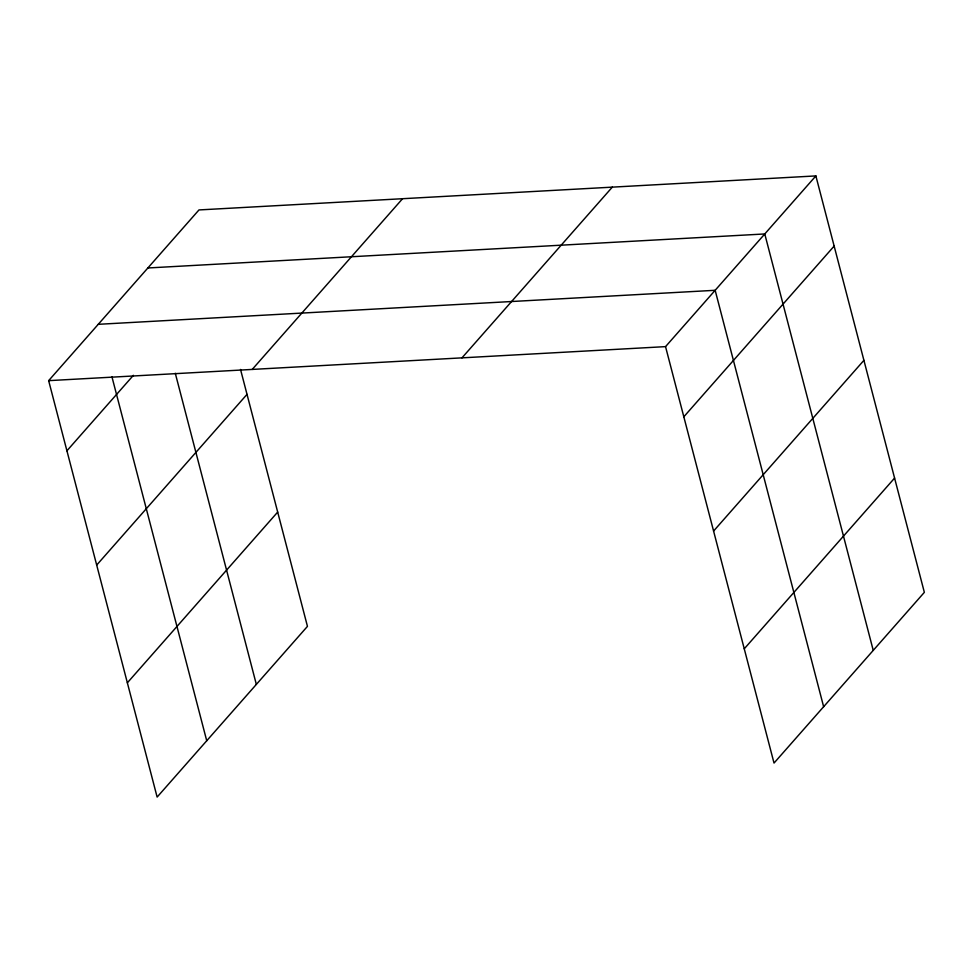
<?xml version="1.0" encoding="UTF-8"?>
<svg xmlns="http://www.w3.org/2000/svg" width="973" height="973" viewBox="0 0 973 973"><rect width="100%" height="100%" fill="white"/><g stroke="black" fill="none" stroke-linecap="round" stroke-linejoin="round"><path stroke-width="1.46" d="M240.526 369.448L307.456 626.369L157.127 797.082L48.65 380.65L198.978 209.937L815.873 175.918L924.35 592.35L774.022 763.063L665.544 346.631L815.873 175.918M66.918 450.803L133.398 375.31M252.226 369.424L402.554 198.711M96.692 565.07L247.02 394.357M127.354 682.803L277.682 512.09M461.968 357.857L612.297 187.144M683.824 416.785L834.153 246.072M713.586 531.051L863.915 360.338M744.26 648.796L894.588 478.084M147.872 267.976L764.766 233.958L873.243 650.39M98.261 324.313L715.155 290.295L823.632 706.726M48.65 380.65L665.544 346.631M175.298 373.291L256.337 684.408M111.968 376.928L206.726 740.745"/></g></svg>
